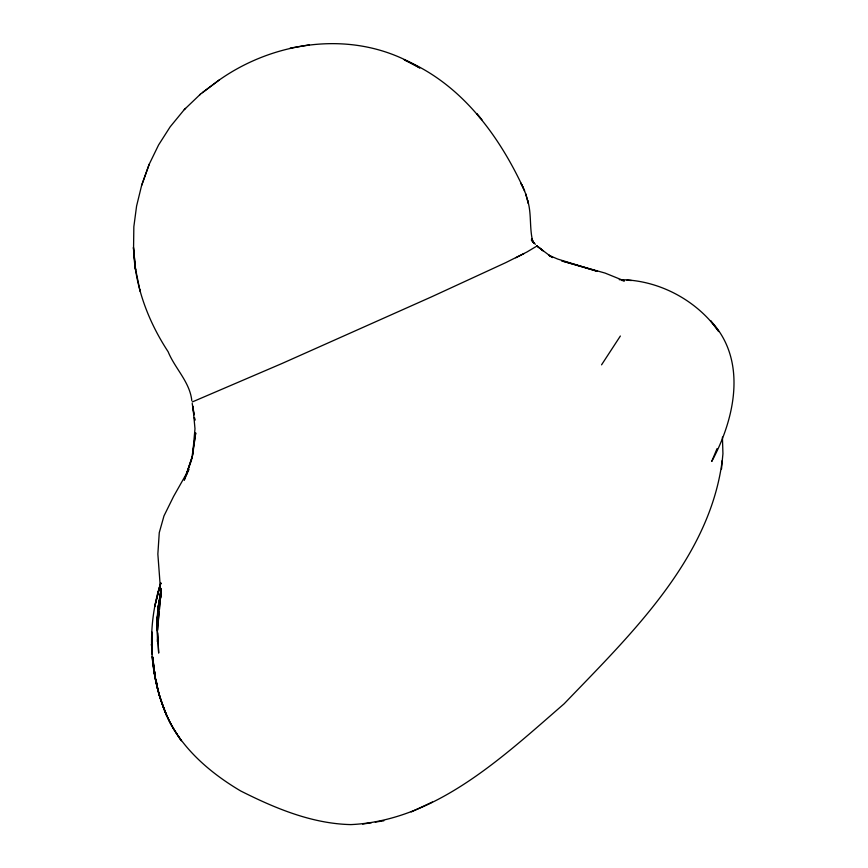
<?xml version="1.0" encoding="UTF-8"?>
<svg xmlns="http://www.w3.org/2000/svg" width="868" height="868" viewBox="0 0 868 868"><rect width="100%" height="100%" fill="white"/><g stroke="black" fill="none" stroke-linecap="round" stroke-linejoin="round"><path stroke-width="1.3" d="M161.09 594.558L161.057 597.065L157.857 554.055L159.267 532.67L163.976 515.918L173.567 496.474L188.877 469.414L184.222 480.199L192.316 456.622M157.553 639.206L157.499 641.788L157.054 619.459L158.03 607.774L160.938 590.685L158.03 607.774L161.123 593.365M721.525 468.97L722.187 460.789C709.438 559.491 629.723 635.452 564.135 703.796C503.256 756.484 436.061 820.629 350.9 824.6C311.959 823.754 275.004 808.249 240.696 790.976C212.063 774.028 185.448 751.688 169.575 721.959C149.133 679.069 145.976 628.28 160.71 583.122M160.992 588.45L157.368 630.884L158.67 653.083L157.694 632.902M159.245 612.07L157.368 630.884L157.054 619.459L161.068 588.992M159.506 609.379L160.179 602.652M160.58 598.627L160.981 594.591M722.122 461.982L722.935 453.769L722.426 437.081M159.278 604.996L157.054 619.459L157.564 630.211M159.679 602.359L160.081 599.734M160.482 597.108L161.09 593.159M521.918 185.112L520.811 183.083L523.371 188.128C498.341 134.323 460.637 83.458 404.238 59.816L419.819 67.986C357.594 28.98 275.709 39.429 217.781 81.049L200.378 94.221L184.255 109.639L170.15 126.847L158.584 144.967L149.198 164.258L141.614 185.459L136.58 206.085L133.846 226.732L133.553 248.769C134.757 285.767 147.994 321.03 168.132 351.735C174.978 368.553 189.864 381.974 191.795 400.647M159.647 586.768L154.688 606.765L160.808 583.09M157.466 594.32L160.851 583.177M192.197 456.644L186.273 474.948L191.47 460.224L195.712 432.904L192.588 455.418L194.985 428.716L192.891 406.191L193.955 413.819M141.614 185.459L149.198 164.258M717.055 448.637L711.727 461.429C734.968 418.712 747.749 359.851 710.491 320.672L718.802 331.576C696.613 299.97 658.107 279.561 619.285 279.691M601.557 364.831L620.36 336.024M184.255 109.639L185.557 108.392M199.553 94.992L200.378 94.221M537.032 245.969L542.956 250.7L537.032 245.969L526.898 252.024L505.827 262.603L431.57 296.834L281.97 363.508L192.251 401.96M202.342 92.637L219.354 79.91M523.968 253.586L515.744 257.774M411.215 811.949L432.362 802.043M290.14 48.131L309.258 44.843M362.629 824.068L371.428 822.734M375.28 822.083L383.862 820.792M627.011 280.212L631.503 280.516M621.868 280.462L624.439 280.928L605.094 273.084L561.802 260.91L597.347 271.337M597.336 271.315L557.733 259.076L548.815 255.246L552.634 257.514L548.815 255.246M550.529 256.277L536.728 245.861M525.737 193.933L528.384 203.405L525.737 193.933L522.286 185.839M535.372 244.32L531.335 239.969L534.059 243.214L531.748 238.841L533.028 242.422C529.144 228.685 531.845 213.908 527.56 200.183M480.536 118.091L476.662 113.686L481.968 119.762M177.853 735.294L181.336 740.762C163.759 716.415 154.732 686.762 152.497 657.011M177.159 734.187C161.47 711.391 155.242 683.637 152.16 656.523M523.534 188.302L524.663 190.982M139.748 289.543L140.073 291.149L135.397 268.342L133.444 247.445L135.592 269.796L135.397 268.342M156.153 680.545L157.716 689.29L156.37 681.532M154.135 668.61L152.649 657.076M154.591 671.203L155.036 673.785M154.146 668.827L152.649 656.892M154.591 671.485L155.047 674.143M192.208 403.403L193.987 414.98M194.378 417.551L194.779 420.123M153.907 668.642C155.546 685.112 160.764 700.856 166.862 716.154L159.256 695.442L154.309 673.351L153.408 664.074M194.486 417.627L194.833 420.166M152.367 653.463L151.466 644.186L152.291 654.45M152.757 657.445L153.148 661.416M152.334 648.949L151.672 631.741L152.291 648.233"/></g></svg>
